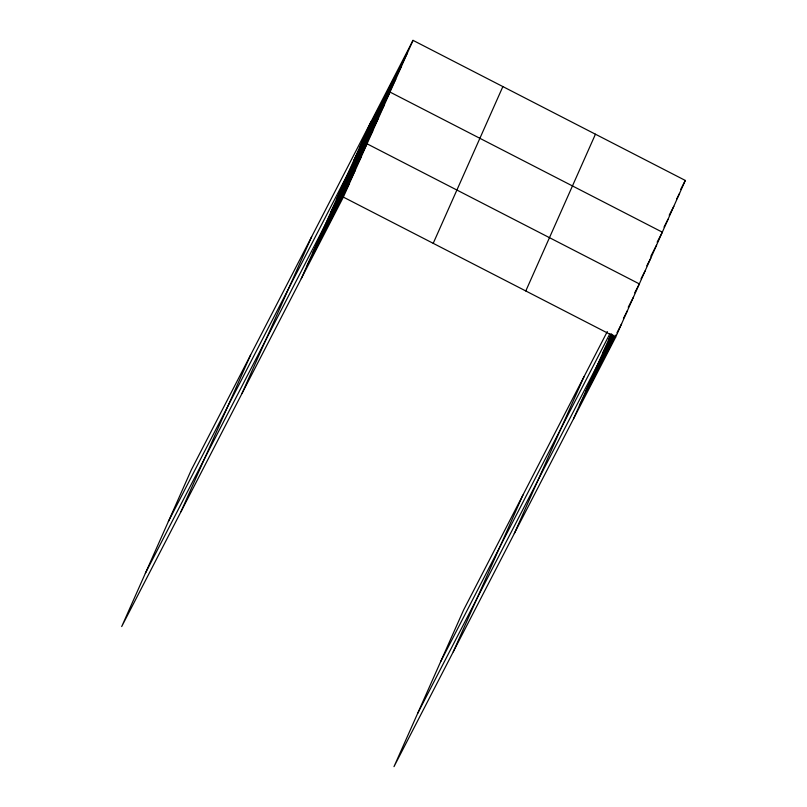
<?xml version="1.0" encoding="UTF-8"?>
<svg xmlns="http://www.w3.org/2000/svg" width="807" height="807" viewBox="0 0 807 807"><rect width="100%" height="100%" fill="white"/><g stroke="black" fill="none" stroke-linecap="round" stroke-linejoin="round"><path stroke-width="1.21" d="M180.95 511.749L250.604 354.989M241.999 393.463L311.663 236.703M301.263 278.647L370.917 121.897M413.013 40.35L191.35 469.805L121.696 626.555L343.348 197.1L413.013 40.35L685.304 180.445L615.65 337.195L393.987 766.65L463.652 609.9L607.318 331.536M433.208 243.331L502.872 86.581M525.791 290.964L595.445 134.214M453.252 651.844L522.906 495.084M514.301 533.558L583.965 376.798M573.555 418.742L611.131 334.199M365.168 134.83L407.263 53.282M359.428 147.762L401.513 66.214M353.678 160.694L395.763 79.147M168.36 521.534L390.023 92.079L662.325 232.174L657.13 242.231M342.188 186.558L384.273 105.011M336.438 199.49L378.523 117.943M330.688 212.423L372.784 130.875M145.371 573.263L367.034 143.807L639.336 283.903L634.716 292.84M319.017 238.68L361.112 157.133M313.106 252.006L355.191 170.459M307.185 265.321L349.27 183.774M680.694 189.383L685.304 180.445M676.68 198.966L679.565 193.377M669.205 215.247L673.815 206.31M664.03 227.06L668.065 219.242M440.662 661.629L609.971 333.594M650.805 256.273L656.575 245.106M608.74 339.586L611.615 333.997M646.79 265.856L650.825 258.038M602.99 352.518L612.21 334.643M641.04 278.788L645.075 270.97M417.673 713.358L612.806 335.288M591.319 378.776L613.804 335.208M628.219 307.275L633.414 297.228M585.398 392.101L614.228 336.247M623.458 318.372L627.493 310.554M579.476 405.417L615.802 335.046M616.962 332.807L621.572 323.869M343.348 197.1L615.65 337.195"/></g></svg>
